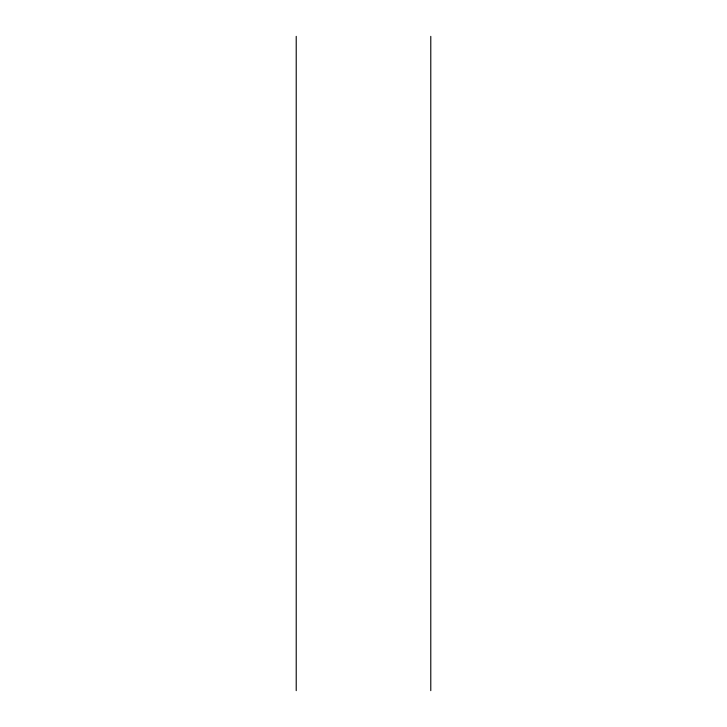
<?xml version="1.0" encoding="UTF-8"?>
<svg xmlns="http://www.w3.org/2000/svg" width="727" height="727" viewBox="0 0 727 727"><rect width="100%" height="100%" fill="white"/><g stroke="black" fill="none" stroke-linecap="round" stroke-linejoin="round"><path stroke-width="1.09" d="M430.784 36.35L430.784 690.65M296.216 36.35L296.216 690.65"/></g></svg>
